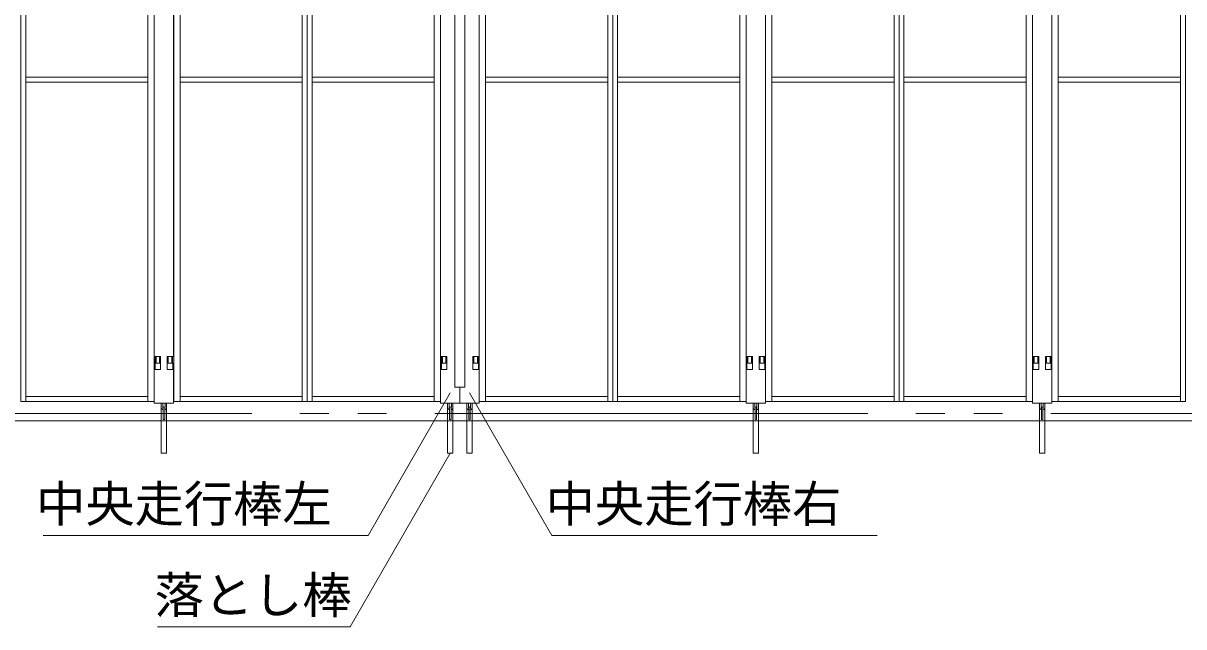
# Model space of a CAD drawing. Units: millimetres, scale not verified. Extents: x -13484 to 18716, y -23100 to 23100.
# Drawn here: x -4125 to -508, y 5298 to 7179 of the extents above; entities that cross this region are included whole.
import ezdxf
from ezdxf.enums import TextEntityAlignment as Align

# ---------------------------------------------------------------- set-up
doc = ezdxf.new("R2010")
doc.units = ezdxf.units.MM
doc.header["$LTSCALE"] = 150
doc.linetypes.add('DASHED1', pattern=[1.8, 1.2, -0.6])
doc.linetypes.add('DOUBLE_CHAIN2', pattern=[12.8, 9, -1, 0.6, -0.6, 0.6, -1])
for name, color, linetype, lineweight in [('0-5_ﾍﾞｰｽﾗｲﾝ', 5, 'Continuous', 18), ('0-8_ﾜｲﾔｰﾛｰﾌﾟ', 7, 'DOUBLE_CHAIN2', 18), ('1-3_中央走行棒', 7, 'Continuous', 18), ('1-4_中央走行棒右', 7, 'Continuous', 18), ('1-5_中央走行棒左', 7, 'Continuous', 18), ('1-9_標準ﾊﾟﾈﾙ', 7, 'Continuous', 18), ('1-B_文字', 7, 'Continuous', 18), ('1-C_落とし棒', 7, 'Continuous', 18)]:
    doc.layers.add(name, color=color, linetype=linetype, lineweight=lineweight)
doc.styles.add('ＭＳ ゴシック', font='')
doc.styles.get('ＭＳ ゴシック').set_extended_font_data('MS Gothic')

msp = doc.modelspace()

# ---------------------------------------------------------------- linework, layer by layer
at = {"layer": '0-5_ﾍﾞｰｽﾗｲﾝ'}
msp.add_line((-11764.2, 5940), (4985.8, 5940), dxfattribs=at)
at = {"layer": '0-8_ﾜｲﾔｰﾛｰﾌﾟ'}
msp.add_line((4267.4, 5963), (-9795.7, 5963), dxfattribs=at)
at = {"layer": '1-3_中央走行棒'}
for p, q in [((-3716.7, 7491.5), (-3716.7, 6140)), ((-3656.7, 6140), (-3656.7, 7491.5)), ((-1871.7, 6140), (-1871.7, 7491.5)), ((-1811.7, 7491.5), (-1811.7, 6140)), ((-979.2, 6140), (-979.2, 7491.5)), ((-919.2, 7491.5), (-919.2, 6140)), ((-3695.2, 5981.9), (-3695.2, 5995)), ((-3690.2, 5981.9), (-3690.2, 5995)), ((-3689.2, 5980.5), (-3689.2, 5945.5)), ((-3684.2, 5945.5), (-3684.2, 5980.5)), ((-3683.2, 5995), (-3683.2, 5981.9)), ((-3678.2, 5995), (-3678.2, 5981.9)), ((-1850.1, 5995), (-1850.1, 5981.9)), ((-1845.1, 5995), (-1845.1, 5981.9)), ((-1844.2, 5945.5), (-1844.2, 5980.5)), ((-1839.2, 5980.5), (-1839.2, 5945.5)), ((-1838.1, 5981.9), (-1838.1, 5995)), ((-1833.1, 5981.9), (-1833.1, 5995)), ((-957.6, 5995), (-957.6, 5981.9)), ((-952.6, 5995), (-952.6, 5981.9)), ((-951.7, 5945.5), (-951.7, 5980.5)), ((-946.7, 5980.5), (-946.7, 5945.5)), ((-945.6, 5981.9), (-945.6, 5995)), ((-940.6, 5981.9), (-940.6, 5995))]:
    msp.add_line(p, q, dxfattribs=at)
for points in [[(-3716.7, 6120), (-3716.7, 5995), (-3656.7, 5995), (-3656.7, 6120)], [(-1811.7, 6120), (-1811.7, 5995), (-1871.7, 5995), (-1871.7, 6120)], [(-919.2, 6120), (-919.2, 5995), (-979.2, 5995), (-979.2, 6120)]]:
    msp.add_lwpolyline(points, dxfattribs=at)
for points in [[(-3714.3, 6100), (-3697, 6100), (-3697, 6120), (-3714.3, 6120)], [(-3676.3, 6100), (-3659, 6100), (-3659, 6120), (-3676.3, 6120)], [(-1852, 6100), (-1869.3, 6100), (-1869.3, 6120), (-1852, 6120)], [(-1814, 6100), (-1831.3, 6100), (-1831.3, 6120), (-1814, 6120)], [(-959.5, 6100), (-976.8, 6100), (-976.8, 6120), (-959.5, 6120)], [(-921.5, 6100), (-938.8, 6100), (-938.8, 6120), (-921.5, 6120)]]:
    msp.add_lwpolyline(points, close=True, dxfattribs=at)
for centre, radius, start, end in [((-3686.7, 5981.9), 8.51, 180, 253.254), ((-3686.7, 5981.9), 3.5, 180, 225.592), ((-3686.7, 5980.5), 2.5, 0, 180), ((-3686.7, 5981.9), 8.51, 287.463, 0), ((-3686.7, 5981.9), 3.5, 316.787, 0), ((-1841.6, 5981.9), 8.51, 180, 252.537), ((-1841.6, 5981.9), 3.5, 180, 223.213), ((-1841.7, 5980.5), 2.5, 0, 180), ((-1841.6, 5981.9), 3.5, 314.408, 0), ((-1841.6, 5981.9), 8.51, 286.746, 0), ((-949.1, 5981.9), 8.51, 180, 252.537), ((-949.1, 5981.9), 3.5, 180, 223.213), ((-949.2, 5980.5), 2.5, 0, 180), ((-949.1, 5981.9), 3.5, 314.408, 0), ((-949.1, 5981.9), 8.51, 286.746, 0), ((-3686.7, 5945.5), 2.5, 180, 0), ((-1841.7, 5945.5), 2.5, 180, 0), ((-949.2, 5945.5), 2.5, 180, 0)]:
    msp.add_arc(centre, radius, start, end, dxfattribs=at)
at = {"layer": '1-4_中央走行棒右'}
for p, q in [((-2704.2, 6140), (-2704.2, 7491.5)), ((-2742.7, 5981.9), (-2742.7, 5995)), ((-2737.7, 5981.9), (-2737.7, 5995)), ((-2736.7, 5980.5), (-2736.7, 5945.5)), ((-2731.7, 5945.5), (-2731.7, 5980.5)), ((-2730.7, 5995), (-2730.7, 5981.9)), ((-2725.7, 5995), (-2725.7, 5981.9))]:
    msp.add_line(p, q, dxfattribs=at)
for points in [[(-2780.2, 6045), (-2748.2, 6045), (-2748.2, 8795), (-2780.2, 8795)], [(-2723.8, 6100), (-2706.5, 6100), (-2706.5, 6120), (-2723.8, 6120)]]:
    msp.add_lwpolyline(points, close=True, dxfattribs=at)
msp.add_lwpolyline([(-2764.2, 6045), (-2764.2, 5995), (-2704.2, 5995), (-2704.2, 6120)], dxfattribs=at)
for centre, radius, start, end in [((-2734.2, 5981.9), 8.51, 180, 253.254), ((-2734.2, 5981.9), 3.5, 180, 225.592), ((-2734.2, 5980.5), 2.5, 0, 180), ((-2734.2, 5981.9), 8.51, 287.463, 0), ((-2734.2, 5981.9), 3.5, 316.787, 0), ((-2734.2, 5945.5), 2.5, 180, 0)]:
    msp.add_arc(centre, radius, start, end, dxfattribs=at)
at = {"layer": '1-5_中央走行棒左'}
for p, q in [((-2824.2, 7491.5), (-2824.2, 6140)), ((-2802.7, 5981.9), (-2802.7, 5995)), ((-2797.7, 5981.9), (-2797.7, 5995)), ((-2796.7, 5980.5), (-2796.7, 5945.5)), ((-2791.7, 5945.5), (-2791.7, 5980.5)), ((-2790.7, 5995), (-2790.7, 5981.9)), ((-2785.7, 5995), (-2785.7, 5981.9))]:
    msp.add_line(p, q, dxfattribs=at)
msp.add_lwpolyline([(-2824.2, 6120), (-2824.2, 5995), (-2764.2, 5995), (-2764.2, 6045)], dxfattribs=at)
msp.add_lwpolyline([(-2804.5, 6100), (-2821.8, 6100), (-2821.8, 6120), (-2804.5, 6120)], close=True, dxfattribs=at)
for centre, radius, start, end in [((-2794.2, 5981.9), 8.51, 180, 253.254), ((-2794.2, 5981.9), 3.5, 180, 225.592), ((-2794.2, 5980.5), 2.5, 0, 180), ((-2794.2, 5981.9), 8.51, 287.463, 0), ((-2794.2, 5981.9), 3.5, 316.787, 0), ((-2794.2, 5945.5), 2.5, 180, 0)]:
    msp.add_arc(centre, radius, start, end, dxfattribs=at)
at = {"layer": '1-9_標準ﾊﾟﾈﾙ'}
for p, q in [((-3713.4, 6140), (-3713.4, 6120)), ((-3660, 6140), (-3660, 6120)), ((-2820.9, 6140), (-2820.9, 6120)), ((-2707.5, 6140), (-2707.5, 6120)), ((-1868.4, 6140), (-1868.4, 6120)), ((-1815, 6140), (-1815, 6120)), ((-975.9, 6140), (-975.9, 6120)), ((-922.5, 6140), (-922.5, 6120))]:
    msp.add_line(p, q, dxfattribs=at)
at = {"layer": '1-9_標準ﾊﾟﾈﾙ', "color": 4, "linetype": 'DASHED1', "lineweight": 9}
for p, q in [((-3711.2, 6140), (-3711.2, 6120)), ((-3700.2, 6140), (-3700.2, 6120)), ((-3673.2, 6140), (-3673.2, 6120)), ((-3662.2, 6140), (-3662.2, 6120)), ((-2818.7, 6140), (-2818.7, 6120)), ((-2807.7, 6140), (-2807.7, 6120)), ((-2720.7, 6140), (-2720.7, 6120)), ((-2709.7, 6140), (-2709.7, 6120)), ((-1866.2, 6140), (-1866.2, 6120)), ((-1855.2, 6140), (-1855.2, 6120)), ((-1828.2, 6140), (-1828.2, 6120)), ((-1817.2, 6140), (-1817.2, 6120)), ((-973.7, 6140), (-973.7, 6120)), ((-962.7, 6140), (-962.7, 6120)), ((-935.7, 6140), (-935.7, 6120)), ((-924.7, 6140), (-924.7, 6120))]:
    msp.add_line(p, q, dxfattribs=at)
at = {"layer": '1-9_標準ﾊﾟﾈﾙ'}
for points in [[(-4132.9, 9003), (-4117.4, 9003), (-4117.4, 6000), (-4132.9, 6000)], [(-3717.2, 9003), (-3736.9, 9003), (-3736.9, 6000), (-3717.2, 6000)], [(-3656.2, 9003), (-3636.4, 9003), (-3636.4, 6000), (-3656.2, 6000)], [(-3240.4, 9003), (-3255.9, 9003), (-3255.9, 6000), (-3240.4, 6000)], [(-3240.4, 9003), (-3224.9, 9003), (-3224.9, 6000), (-3240.4, 6000)], [(-2824.7, 9003), (-2844.4, 9003), (-2844.4, 6000), (-2824.7, 6000)], [(-2703.7, 9003), (-2683.9, 9003), (-2683.9, 6000), (-2703.7, 6000)], [(-2287.9, 9003), (-2303.4, 9003), (-2303.4, 6000), (-2287.9, 6000)], [(-2287.9, 9003), (-2272.4, 9003), (-2272.4, 6000), (-2287.9, 6000)], [(-1872.2, 9003), (-1891.9, 9003), (-1891.9, 6000), (-1872.2, 6000)], [(-1811.2, 9003), (-1791.4, 9003), (-1791.4, 6000), (-1811.2, 6000)], [(-1395.4, 9003), (-1410.9, 9003), (-1410.9, 6000), (-1395.4, 6000)], [(-1395.4, 9003), (-1379.9, 9003), (-1379.9, 6000), (-1395.4, 6000)], [(-979.7, 9003), (-999.4, 9003), (-999.4, 6000), (-979.7, 6000)], [(-918.7, 9003), (-898.9, 9003), (-898.9, 6000), (-918.7, 6000)], [(-502.9, 9003), (-518.4, 9003), (-518.4, 6000), (-502.9, 6000)], [(-4117.4, 7011.5), (-3736.9, 7011.5), (-3736.9, 6995.5), (-4117.4, 6995.5)], [(-3255.9, 7011.5), (-3636.4, 7011.5), (-3636.4, 6995.5), (-3255.9, 6995.5)], [(-3224.9, 7011.5), (-2844.4, 7011.5), (-2844.4, 6995.5), (-3224.9, 6995.5)], [(-2303.4, 7011.5), (-2683.9, 7011.5), (-2683.9, 6995.5), (-2303.4, 6995.5)], [(-2272.4, 7011.5), (-1891.9, 7011.5), (-1891.9, 6995.5), (-2272.4, 6995.5)], [(-1410.9, 7011.5), (-1791.4, 7011.5), (-1791.4, 6995.5), (-1410.9, 6995.5)], [(-1379.9, 7011.5), (-999.4, 7011.5), (-999.4, 6995.5), (-1379.9, 6995.5)], [(-518.4, 7011.5), (-898.9, 7011.5), (-898.9, 6995.5), (-518.4, 6995.5)], [(-4117.4, 6000), (-3736.9, 6000), (-3736.9, 6015.5), (-4117.4, 6015.5)], [(-3255.9, 6000), (-3636.4, 6000), (-3636.4, 6015.5), (-3255.9, 6015.5)], [(-3224.9, 6000), (-2844.4, 6000), (-2844.4, 6015.5), (-3224.9, 6015.5)], [(-2303.4, 6000), (-2683.9, 6000), (-2683.9, 6015.5), (-2303.4, 6015.5)], [(-2272.4, 6000), (-1891.9, 6000), (-1891.9, 6015.5), (-2272.4, 6015.5)], [(-1410.9, 6000), (-1791.4, 6000), (-1791.4, 6015.5), (-1410.9, 6015.5)], [(-1379.9, 6000), (-999.4, 6000), (-999.4, 6015.5), (-1379.9, 6015.5)], [(-518.4, 6000), (-898.9, 6000), (-898.9, 6015.5), (-518.4, 6015.5)]]:
    msp.add_lwpolyline(points, close=True, dxfattribs=at)
for points in [[(-3717.2, 6120), (-3697.2, 6120), (-3697.2, 6140), (-3717.2, 6140)], [(-3656.2, 6120), (-3676.2, 6120), (-3676.2, 6140), (-3656.2, 6140)], [(-2824.7, 6120), (-2804.7, 6120), (-2804.7, 6140), (-2824.7, 6140)], [(-2703.7, 6120), (-2723.7, 6120), (-2723.7, 6140), (-2703.7, 6140)], [(-1872.2, 6120), (-1852.2, 6120), (-1852.2, 6140), (-1872.2, 6140)], [(-1811.2, 6120), (-1831.2, 6120), (-1831.2, 6140), (-1811.2, 6140)], [(-979.7, 6120), (-959.7, 6120), (-959.7, 6140), (-979.7, 6140)], [(-918.7, 6120), (-938.7, 6120), (-938.7, 6140), (-918.7, 6140)]]:
    msp.add_lwpolyline(points, dxfattribs=at)
at = {"layer": '1-B_文字'}
for p, q in [((-2794.2, 6027.2), (-3049.9, 5582.2)), ((-2734.1, 6027.2), (-2477.2, 5582.2)), ((-2794.4, 5838.8), (-3105.6, 5297.8)), ((-4063.2, 5582.2), (-3050.5, 5582.2)), ((-3051.1, 5582.2), (-3049.9, 5582.2)), ((-3049.9, 5582.2), (-3050.5, 5582.2)), ((-2477.2, 5582.2), (-2476.6, 5582.2)), ((-2476.6, 5582.2), (-1463.2, 5582.2)), ((-3706.4, 5297.8), (-3106.2, 5297.8)), ((-3106.8, 5297.8), (-3105.6, 5297.8)), ((-3105.6, 5297.8), (-3106.2, 5297.8))]:
    msp.add_line(p, q, dxfattribs=at)
at = {"layer": '1-C_落とし棒'}
for points in [[(-3678.2, 5995), (-3678.2, 5838.8), (-3695.2, 5838.8), (-3695.2, 5995)], [(-2785.7, 5995), (-2785.7, 5838.8), (-2802.7, 5838.8), (-2802.7, 5995)], [(-2725.7, 5995), (-2725.7, 5838.8), (-2742.7, 5838.8), (-2742.7, 5995)], [(-1833.2, 5995), (-1833.2, 5838.8), (-1850.2, 5838.8), (-1850.2, 5995)], [(-940.7, 5995), (-940.7, 5838.8), (-957.7, 5838.8), (-957.7, 5995)]]:
    msp.add_lwpolyline(points, close=True, dxfattribs=at)

# ---------------------------------------------------------------- texts
at = {"layer": '1-B_文字', "style": 'ＭＳ ゴシック'}
for s, p in [('中央走行棒左', (-4085.1, 5590.9)), ('中央走行棒右', (-2496.8, 5590.9)), ('落とし棒', (-3715.9, 5306.4))]:
    msp.add_text(s, height=112.6, dxfattribs=at).set_placement(p, align=Align.BOTTOM_LEFT)

doc.saveas('drawing.dxf')
